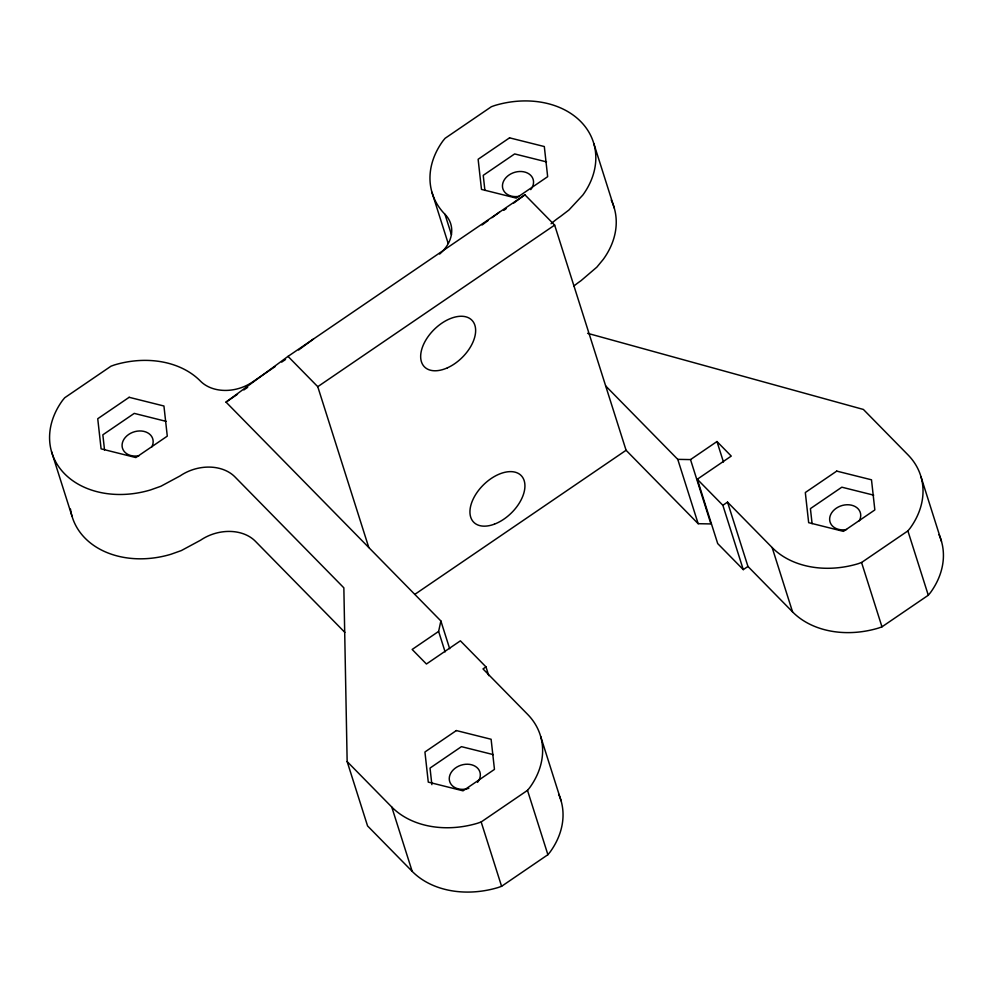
<?xml version="1.0" encoding="UTF-8"?>
<svg xmlns="http://www.w3.org/2000/svg" width="993" height="993" viewBox="0 0 993 993"><rect width="100%" height="100%" fill="white"/><g stroke="black" fill="none" stroke-linecap="round" stroke-linejoin="round"><path stroke-width="1.49" d="M445.112 651.88L438.621 631.411L440.867 620.948L226.019 402.103L288.02 356.388L524.912 194.802L554.653 225.101L626.087 450.276L698.166 523.696L710.914 523.932L690.507 459.598L677.76 459.362L605.68 385.942M275.346 366.429L252.421 382.069A38.044 29.269 -17.6 0 1 200.437 381.101A84.529 65.041 -17.6 0 0 114.543 364.915L111.03 366.169L64.706 397.759L62.547 400.378A84.529 65.041 -17.6 0 0 64.582 473.773A84.529 65.041 -17.6 0 0 150.489 489.946L160.903 486.247L180.105 475.908A40.154 30.895 -17.6 0 1 234.969 476.925L343.851 587.831L347.153 761.581L391.763 807.024A84.529 65.041 -17.6 0 0 477.67 823.209L481.171 821.968L527.494 790.366L529.654 787.747A84.529 65.041 -17.6 0 0 527.618 714.364L483.008 668.922L485.974 666.886L460.392 640.833L426.431 664.007L412.157 649.459L438.621 631.411M347.153 761.581L367.559 825.915L412.182 871.357A84.529 65.041 -17.6 0 0 498.076 887.543L501.589 886.302L547.9 854.7L550.06 852.081A84.529 65.041 -17.6 0 0 558.637 794.115M727.534 502.123L747.952 566.457L743.273 569.634L722.867 505.3L727.534 502.123L772.157 547.565A84.529 65.041 -17.6 0 0 858.051 563.751L861.564 562.497L907.887 530.907L910.047 528.288A84.529 65.041 -17.6 0 0 908.012 454.893L863.389 409.451L587.608 333.313M747.952 566.457L792.563 611.899A84.529 65.041 -17.6 0 0 878.457 628.085L881.97 626.831L928.294 595.241L930.453 592.622A84.529 65.041 -17.6 0 0 939.018 534.644M298.608 349.983L313.49 339.01M482.077 224.977L488.283 220.409M491.994 217.666L499.442 212.179M503.836 210.342L506.306 208.518M513.753 203.031L524.912 194.802M281.714 362.085L285.537 359.478M226.019 402.103L237.476 394.283M243.844 389.939L247.667 387.332M368.788 547.528L317.76 386.687L554.653 225.101M414.801 594.385L626.087 450.276M690.507 459.598L716.971 441.537L731.258 456.085L697.285 479.247L717.703 543.581L743.273 569.634M546.522 161.896L514.647 153.927L483.231 175.351L484.907 190.42M873.703 495.159L841.828 487.191L810.412 508.615L812.088 523.683M166.129 421.367L134.254 413.386L102.838 434.822L104.526 449.879M493.31 754.618L461.447 746.649L430.031 768.073L431.868 784.644M697.285 479.247L722.867 505.3M288.02 356.388L317.76 386.687M344.856 632.392L255.375 541.259A40.154 30.895 -17.6 0 0 200.512 540.242L181.309 550.581L170.895 554.28A84.529 65.041 -17.6 0 1 70.478 509.074M921.045 476.975L941.451 541.309M907.887 530.907L928.294 595.241M861.564 562.497L881.97 626.831M772.157 547.565L792.563 611.899M716.971 441.537L723.463 462.006M593.864 143.712L614.27 208.046M677.76 459.362L698.166 523.696M551.078 223.735A84.529 65.041 -17.6 0 1 560.486 216.449L568.952 209.982L582.854 195.025A84.529 65.041 -17.6 0 0 580.818 121.642A84.529 65.041 -17.6 0 0 494.924 105.457L491.411 106.698L445.1 138.3L442.94 140.919A84.529 65.041 -17.6 0 0 444.976 214.302L451.467 234.77M431.93 192.232L448.166 243.397M540.664 736.434L561.07 800.768M527.494 790.366L547.9 854.7M485.974 666.886L488.755 675.662M440.867 620.948L449.68 648.727M481.171 821.968L501.589 886.302M391.763 807.024L412.182 871.357M51.549 451.691L71.955 516.025M468.833 788.293A15.851 12.189 -17.6 0 1 449.258 778.313A15.851 12.189 -17.6 0 1 469.689 764.387A15.851 12.189 -17.6 0 1 477.534 782.347M138.97 455.737A15.851 12.189 -17.6 0 1 122.127 444.33A15.851 12.189 -17.6 0 1 141.639 431.024A15.851 12.189 -17.6 0 1 151.706 447.049M519.364 196.266A15.851 12.189 -17.6 0 1 502.607 184.139A15.851 12.189 -17.6 0 1 523.733 171.801A15.851 12.189 -17.6 0 1 530.734 189.626M846.545 529.53A15.851 12.189 -17.6 0 1 829.689 518.123A15.851 12.189 -17.6 0 1 849.201 504.816A15.851 12.189 -17.6 0 1 859.28 520.841M573.731 286.158A84.529 65.041 -17.6 0 1 580.893 280.783L596.855 267.142L603.272 259.359A84.529 65.041 -17.6 0 0 611.229 200.102M444.976 214.302A38.044 29.269 -17.6 0 1 439.626 254.059M129.152 397.299L97.736 418.736L101.1 448.861L135.867 457.562L167.283 436.138L163.932 406L129.152 397.299M509.546 137.841L478.129 159.265L481.481 189.402L516.248 198.103L547.664 176.68L544.313 146.542L509.546 137.841M456.346 730.563L424.93 751.986L428.281 782.124L463.048 790.825L494.464 769.389L491.113 739.264L456.346 730.563M836.727 471.104L805.311 492.528L808.662 522.666L843.429 531.367L874.845 509.93L871.494 479.805L836.727 471.104M494.464 524.13A33.278 19.81 -44.5 0 0 522.603 477.335A33.278 19.81 -44.5 0 0 475.237 495.234A33.278 19.81 -44.5 0 0 494.464 524.13M447.433 367.82A33.278 19.81 -44.5 0 0 472.32 320.665A33.278 19.81 -44.5 0 0 424.694 342.101A33.278 19.81 -44.5 0 0 447.433 367.82"/></g></svg>
